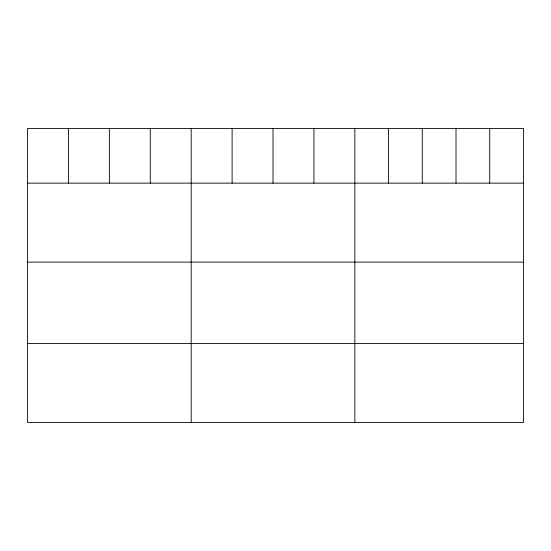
<?xml version="1.0" encoding="UTF-8"?>
<svg xmlns="http://www.w3.org/2000/svg" width="551" height="551" viewBox="0 0 551 551"><rect width="100%" height="100%" fill="white"/><g stroke="black" fill="none" stroke-linecap="round" stroke-linejoin="round"><path stroke-width="0.83" d="M523.45 183.146L523.45 422.486L27.55 422.486L27.55 128.514L523.45 128.514L523.45 183.146L27.55 183.146M27.55 262.124L523.45 262.124M27.55 343.507L523.45 343.507M489.729 128.514L489.729 183.146M456.008 128.514L456.008 183.146M422.286 128.514L422.286 183.146M388.565 128.514L388.565 183.146M354.844 128.514L354.844 422.486M313.932 128.514L313.932 183.146M273.02 128.514L273.02 183.146M232.109 128.514L232.109 183.146M191.197 128.514L191.197 422.486M150.285 128.514L150.285 183.146M109.374 128.514L109.374 183.146M68.462 128.514L68.462 183.146"/></g></svg>
